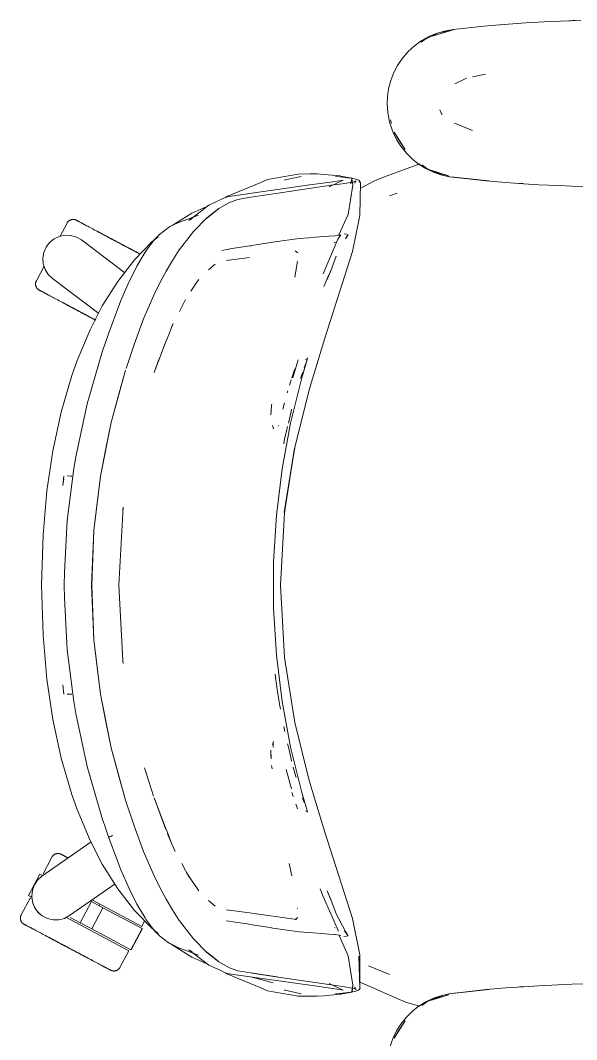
# Model space of a CAD drawing. Header units: millimetres. Extents: x 79795 to 317870, y -36033 to 97293.
# Drawn here: x 185093 to 185417, y 31539 to 32132 of the extents above; entities that cross this region are included whole.
import ezdxf

# ---------------------------------------------------------------- set-up
doc = ezdxf.new("R2010")
doc.units = ezdxf.units.MM
doc.header["$MEASUREMENT"] = 0
doc.layers.add('G-IMPT', color=8, linetype='CONTINUOUS', lineweight=9)
doc.layers.add('I-FURN', color=8, linetype='CONTINUOUS', lineweight=9)

msp = doc.modelspace()

# ---------------------------------------------------------------- linework, layer by layer
at = {"layer": 'G-IMPT'}
for p, q in [((185362.86, 32128.39), (185344.94, 32126.48)), ((185366.99, 32128.73), (185362.86, 32128.39)), ((185382.05, 32129.98), (185366.99, 32128.73)), ((185373.87, 32129.33), (185372.19, 32129.16)), ((185382.05, 32129.98), (185387.14, 32130.3)), ((185387.14, 32130.3), (185401.28, 32131.11)), ((185407.3, 32131.37), (185401.28, 32131.11)), ((185407.3, 32131.37), (185419.06, 32131.76)), ((185412.19, 32131.51), (185414.12, 32131.62)), ((185414.12, 32131.62), (185415.62, 32131.63)), ((185330.79, 32122.31), (185326.35, 32119.79)), ((185336.48, 32124.44), (185328.42, 32120.7)), ((185330.79, 32122.31), (185335.03, 32124.12)), ((185345.45, 32126.48), (185332.99, 32122.65)), ((185332.99, 32122.65), (185342.14, 32125.56)), ((185335.03, 32124.12), (185339.89, 32125.58)), ((185336.48, 32124.44), (185344.89, 32126.35)), ((185344.94, 32126.48), (185339.89, 32125.58)), ((185345.45, 32126.48), (185342.14, 32125.56)), ((185322.27, 32116.8), (185318.83, 32113.63)), ((185322.27, 32116.8), (185326.35, 32119.79)), ((185326.31, 32119.1), (185328.42, 32120.7)), ((185312.68, 32105.63), (185315.51, 32109.8)), ((185315.51, 32109.8), (185318.83, 32113.63)), ((185312.68, 32105.63), (185310.49, 32101.47)), ((185310.49, 32101.47), (185308.66, 32096.76)), ((185345.82, 32094.91), (185352.6, 32098.17)), ((185363.65, 32100.51), (185356.22, 32098.94)), ((185307.39, 32091.89), (185306.75, 32087.38)), ((185307.39, 32091.89), (185308.66, 32096.76)), ((185306.57, 32083.53), (185306.75, 32087.38)), ((185306.57, 32083.53), (185306.87, 32078.49)), ((185337.19, 32079.7), (185338.2, 32077.48)), ((185306.87, 32078.49), (185307.75, 32073.54)), ((185307.75, 32073.54), (185308.31, 32071.41)), ((185309.11, 32071.85), (185308.49, 32073.88)), ((185338.2, 32077.48), (185338.5, 32077.03)), ((185310.02, 32066.64), (185308.31, 32071.41)), ((185356.15, 32067.81), (185345.73, 32071.95)), ((185310.02, 32066.64), (185312.27, 32062.13)), ((185310.67, 32066.74), (185312.83, 32063.06)), ((185310.67, 32066.74), (185316.99, 32056.79)), ((185312.27, 32062.13), (185314.53, 32058.58)), ((185312.83, 32063.06), (185316.99, 32056.79)), ((185317.72, 32054.61), (185314.53, 32058.58)), ((185317.72, 32054.61), (185321.33, 32051.06)), ((185321.33, 32051.06), (185324.63, 32048.43)), ((185325.53, 32048.32), (185306.59, 32041.37)), ((185328.96, 32045.7), (185324.63, 32048.43)), ((185330.28, 32045.31), (185326.7, 32047.73)), ((185328.96, 32045.7), (185333.54, 32043.51)), ((185330.28, 32045.31), (185332.99, 32044.41)), ((185330.28, 32045.31), (185342.14, 32041.5)), ((185339.5, 32041.7), (185331.32, 32044.9)), ((185332.99, 32044.41), (185342.14, 32041.5)), ((185237.11, 32039.23), (185233.26, 32037.64)), ((185254.81, 32042.47), (185237.11, 32039.23)), ((185247.37, 32039.02), (185246.79, 32038.86)), ((185256.67, 32041.06), (185247.37, 32039.02)), ((185254.81, 32042.47), (185261.78, 32042.5)), ((185261.78, 32042.5), (185265.95, 32042.5)), ((185269.9, 32042.16), (185265.95, 32042.5)), ((185279.23, 32041.35), (185269.9, 32042.16)), ((185280.94, 32038.92), (185272.95, 32035.12)), ((185275.05, 32037.94), (185273.75, 32037.73)), ((185275.05, 32037.94), (185280.07, 32038.77)), ((185279.06, 32040.83), (185276.47, 32041.05)), ((185283.75, 32040.32), (185279.06, 32040.83)), ((185279.23, 32041.35), (185279.7, 32041.31)), ((185279.7, 32041.31), (185283.95, 32040.5)), ((185280.94, 32038.92), (185280.07, 32038.77)), ((185288.17, 32038.12), (185281.91, 32037.01)), ((185284.36, 32040.24), (185283.75, 32040.32)), ((185283.95, 32040.5), (185286.27, 32040.06)), ((185284.36, 32040.24), (185287.64, 32039.71)), ((185285.55, 32036.78), (185286.27, 32040.06)), ((185285.55, 32036.78), (185286.04, 32039.65)), ((185286.04, 32039.65), (185286.72, 32036.06)), ((185287.55, 32037.95), (185288.65, 32038.51)), ((185287.55, 32037.95), (185288.17, 32038.12)), ((185289.5, 32039.16), (185287.64, 32039.71)), ((185288.15, 32038.11), (185287.83, 32037.57)), ((185288.15, 32038.11), (185288.65, 32038.51)), ((185289.5, 32039.16), (185290.04, 32038.83)), ((185290.04, 32038.83), (185290.41, 32038.34)), ((185291.02, 32037.3), (185290.41, 32038.34)), ((185290.54, 32037.72), (185290.41, 32038.34)), ((185290.41, 32038.34), (185290.44, 32038.26)), ((185290.54, 32037.72), (185290.44, 32038.26)), ((185290.96, 32034.11), (185298.86, 32038.26)), ((185298.86, 32038.26), (185300.62, 32039.18)), ((185306.59, 32041.37), (185300.62, 32039.18)), ((185333.54, 32043.51), (185337.67, 32042.07)), ((185342.63, 32040.91), (185337.67, 32042.07)), ((185342.56, 32041.13), (185339.5, 32041.7)), ((185342.63, 32040.91), (185365.59, 32038.46)), ((185342.63, 32040.91), (185345.45, 32040.58)), ((185342.63, 32040.91), (185364.07, 32038.56)), ((185365.59, 32038.46), (185345.45, 32040.58)), ((185364.07, 32038.56), (185375.47, 32037.57)), ((185213.44, 32029.45), (185229.89, 32036.25)), ((185263.09, 32036.29), (185215.87, 32029.61)), ((185229.89, 32036.25), (185233.26, 32037.64)), ((185274.05, 32035.9), (185243.18, 32031.34)), ((185263.09, 32036.29), (185273.75, 32037.73)), ((185281.91, 32037.01), (185274.05, 32035.9)), ((185284.01, 32019.02), (185286.72, 32036.06)), ((185287.75, 32037.07), (185287.83, 32037.57)), ((185290.64, 32018.32), (185291.02, 32037.3)), ((185385.76, 32036.84), (185375.47, 32037.57)), ((185383.71, 32036.98), (185382.3, 32037.11)), ((185383.98, 32036.97), (185385.62, 32036.89)), ((185385.76, 32036.84), (185394.63, 32036.28)), ((185405.93, 32035.74), (185394.63, 32036.28)), ((185405.93, 32035.74), (185413.81, 32035.45)), ((185426.12, 32035.16), (185413.81, 32035.45)), ((185209.52, 32027.4), (185203, 32024.36)), ((185209.52, 32027.4), (185212.88, 32028.97)), ((185212.27, 32028.68), (185213.44, 32029.45)), ((185215.87, 32029.61), (185212.88, 32028.97)), ((185219.74, 32027.65), (185214.95, 32025.9)), ((185219.74, 32027.65), (185227.41, 32028.95)), ((185243.18, 32031.34), (185227.41, 32028.95)), ((185307.89, 32029.78), (185312.36, 32031.41)), ((185307.89, 32029.78), (185308.48, 32030.03)), ((185312.36, 32031.41), (185308.48, 32030.03)), ((185191.29, 32015.42), (185203, 32024.36)), ((185201.81, 32023.69), (185193.18, 32019.71)), ((185201.52, 32016.67), (185208.47, 32022.07)), ((185208.7, 32022.39), (185201.73, 32016.98)), ((185208.47, 32022.07), (185205.09, 32019.48)), ((185208.7, 32022.39), (185214.53, 32025.68)), ((185214.53, 32025.68), (185214.95, 32025.9)), ((185193.18, 32019.71), (185181.73, 32012.59)), ((185182.81, 32013.07), (185185.04, 32014.14)), ((185196.95, 32018.65), (185185.04, 32014.14)), ((185191.29, 32015.42), (185193.32, 32016.58)), ((185193.99, 32009.07), (185201.73, 32016.98)), ((185201.52, 32016.67), (185205.09, 32019.48)), ((185284.01, 32019.02), (185278.39, 32006.67)), ((185290.64, 32018.32), (185286.44, 31997.36)), ((185179.24, 32011.28), (185174.37, 32007.42)), ((185179.24, 32011.28), (185180.37, 32011.89)), ((185180.37, 32011.89), (185182.81, 32013.07)), ((185193.99, 32009.07), (185185.97, 31998.64)), ((185169.81, 32002.97), (185159.85, 31992.68)), ((185171.48, 32004.39), (185166.77, 31998.26)), ((185169.81, 32002.97), (185173.48, 32005.97)), ((185174.37, 32007.42), (185171.48, 32004.39)), ((185241.35, 32003), (185227.99, 32000.89)), ((185241.35, 32003), (185255.42, 32005.03)), ((185255.5, 32005.05), (185255.42, 32005.03)), ((185255.5, 32005.05), (185263.74, 32005.66)), ((185263.74, 32005.66), (185264.73, 32005.74)), ((185264.73, 32005.74), (185272.59, 32006.3)), ((185277.9, 32004.52), (185269.46, 31984.54)), ((185272.59, 32006.3), (185276.46, 32006.59)), ((185276.45, 32002.8), (185276.01, 32002.53)), ((185276.55, 32006.6), (185276.46, 32006.59)), ((185276.55, 32006.6), (185278.93, 32006.89)), ((185279.66, 32007.19), (185277.9, 32004.52)), ((185278.94, 32006.9), (185278.93, 32006.89)), ((185278.94, 32006.9), (185279.66, 32007.19)), ((185281.58, 32007.66), (185282.93, 32007.49)), ((185282.28, 32004.73), (185283.8, 32007.21)), ((185283.86, 32007.19), (185282.28, 32004.73)), ((185283.8, 32007.21), (185282.31, 32004.74)), ((185282.93, 32007.49), (185283.8, 32007.21)), ((185283.86, 32007.19), (185283.8, 32007.21)), ((185161.17, 31988.97), (185165.9, 31996.97)), ((185166.77, 31998.26), (185165.9, 31996.97)), ((185181.92, 31992.28), (185185.8, 31998.38)), ((185185.8, 31998.38), (185185.97, 31998.64)), ((185210.54, 31997.96), (185212.7, 31998.42)), ((185212.7, 31998.42), (185214.68, 31998.84)), ((185215.15, 31998.91), (185214.68, 31998.84)), ((185226.88, 32000.71), (185215.15, 31998.91)), ((185226.88, 32000.71), (185227.48, 32000.81)), ((185227.99, 32000.89), (185227.48, 32000.81)), ((185254.76, 31996.66), (185253.12, 31997.93)), ((185270.45, 31947.12), (185286.44, 31997.36)), ((185150.05, 31980.08), (185159.85, 31992.68)), ((185181.92, 31992.28), (185178.15, 31986.06)), ((185226.58, 31994.03), (185213.22, 31992.25)), ((185213.22, 31992.25), (185213.69, 31992.4)), ((185254.41, 31991.71), (185253.01, 31982.54)), ((185254.41, 31991.71), (185254.36, 31991.36)), ((185273.76, 31986.18), (185277.02, 31994.65)), ((185160.86, 31988.38), (185156.86, 31980.37)), ((185160.86, 31988.38), (185161.17, 31988.97)), ((185174.58, 31979.27), (185178.15, 31986.06)), ((185202.72, 31986.75), (185206.63, 31990.09)), ((185271.74, 31981.28), (185273.77, 31986.38)), ((185273.77, 31986.38), (185271.74, 31981.26)), ((185273.76, 31986.18), (185271.74, 31981.28)), ((185141.07, 31965.78), (185150.05, 31980.08)), ((185156.64, 31979.92), (185151.87, 31968.96)), ((185156.64, 31979.92), (185156.86, 31980.37)), ((185174.58, 31979.27), (185171.2, 31972.54)), ((185196.45, 31980.12), (185192.95, 31974.99)), ((185196.45, 31980.12), (185197.2, 31981.22)), ((185272.74, 31983.8), (185269.69, 31977.08)), ((185192.95, 31974.99), (185192.56, 31974.41)), ((185151.87, 31968.96), (185150.39, 31965.28)), ((185165.02, 31958.31), (185171.2, 31972.54)), ((185189.42, 31969.51), (185185.88, 31962.54)), ((185133.98, 31952.01), (185141.07, 31965.78)), ((185144.79, 31950.21), (185150.39, 31965.28)), ((185159.56, 31943.43), (185165.02, 31958.31)), ((185178.53, 31946.35), (185182.25, 31955.68)), ((185182.25, 31955.68), (185181.25, 31953.43)), ((185126.46, 31934.03), (185133.98, 31952.01)), ((185144.79, 31950.21), (185142.45, 31943.39)), ((185141.25, 31939.78), (185142.45, 31943.39)), ((185159.56, 31943.43), (185154.84, 31929.37)), ((185171.15, 31927.18), (185177.86, 31944.62)), ((185177.86, 31944.62), (185178.53, 31946.35)), ((185261.27, 31917.15), (185270.45, 31947.12)), ((185141.25, 31939.78), (185132.31, 31908.96)), ((185126.46, 31934.03), (185123.39, 31925.3)), ((185171.15, 31927.18), (185173.87, 31934.61)), ((185251.85, 31924.09), (185254.88, 31934.52)), ((185257.04, 31924.1), (185260.31, 31935.32)), ((185257.04, 31924.1), (185260.15, 31934.92)), ((185257.04, 31924.1), (185260.1, 31934.63)), ((185258.77, 31930.85), (185259.16, 31931.92)), ((185259.22, 31934.78), (185259.83, 31935.17)), ((185259.22, 31934.78), (185259.43, 31934.93)), ((185260.1, 31934.63), (185260.15, 31934.92)), ((185260.31, 31935.32), (185260.18, 31935.56)), ((185123.39, 31925.3), (185117.22, 31904.06)), ((185146.17, 31898.02), (185154.55, 31928.52)), ((185146.17, 31898.02), (185154.6, 31928.43)), ((185150.82, 31915.26), (185154.6, 31928.43)), ((185251.95, 31926.39), (185251.18, 31924.09)), ((185251.95, 31926.39), (185252.21, 31927.11)), ((185252.97, 31929.27), (185252.21, 31927.11)), ((185256.41, 31924.09), (185257.15, 31926.32)), ((185257.43, 31927.12), (185257.15, 31926.32)), ((185258.42, 31929.87), (185258.77, 31930.85)), ((185250.56, 31922.17), (185249.77, 31919.68)), ((185250.49, 31897.78), (185257.04, 31924.1)), ((185250.8, 31922.96), (185250.56, 31922.17)), ((185256.41, 31924.09), (185256.26, 31923.64)), ((185150.82, 31915.26), (185146.17, 31898.02)), ((185248.78, 31916.39), (185248.45, 31915.27)), ((185261.27, 31917.15), (185252.95, 31883.46)), ((185125.64, 31878.17), (185132.31, 31908.96)), ((185239.17, 31904.54), (185239.45, 31908.24)), ((185239.45, 31908.24), (185239.48, 31908.72)), ((185246.87, 31909.6), (185245.88, 31905.73)), ((185246.87, 31909.6), (185246.48, 31908.07)), ((185117.22, 31904.06), (185112.4, 31881.69)), ((185239.17, 31904.54), (185239.07, 31903.16)), ((185239.07, 31902.46), (185239.07, 31903.16)), ((185249.17, 31897.76), (185250.72, 31904.51)), ((185250.72, 31904.51), (185251.06, 31905.8)), ((185139.99, 31866.89), (185146.21, 31898.13)), ((185146.21, 31898.13), (185140, 31866.97)), ((185146.17, 31898.02), (185143.09, 31883)), ((185240.61, 31894.37), (185239.92, 31896.32)), ((185243.28, 31895.97), (185243.41, 31896.38)), ((185250.49, 31897.78), (185245.56, 31871.11)), ((185247.01, 31888.37), (185248.72, 31895.79)), ((185240.61, 31894.37), (185240.39, 31895.42)), ((185246.54, 31885.74), (185247.01, 31888.37)), ((185108.91, 31858.27), (185112.4, 31881.69)), ((185124.46, 31871.25), (185125.64, 31878.17)), ((185139.99, 31866.89), (185143.09, 31883)), ((185252.95, 31883.46), (185246.7, 31845.72)), ((185246.7, 31845.72), (185252.69, 31883.08)), ((185246.96, 31845.55), (185252.69, 31883.08)), ((185118.81, 31866.98), (185118.16, 31861.56)), ((185120.57, 31867.01), (185122.67, 31866.93)), ((185120.57, 31867.01), (185120.68, 31867.01)), ((185120.65, 31841.08), (185124.46, 31871.25)), ((185123.45, 31866.9), (185122.67, 31866.93)), ((185136.17, 31835.38), (185140, 31866.97)), ((185136.21, 31835.34), (185139.99, 31866.89)), ((185138.05, 31851.41), (185139.99, 31866.89)), ((185245.56, 31871.11), (185242.26, 31844.19)), ((185118.73, 31865.33), (185118.16, 31861.56)), ((185106.65, 31832.7), (185108.91, 31858.27)), ((185138.05, 31851.41), (185136.21, 31835.34)), ((185150.66, 31803.56), (185153.17, 31848.9)), ((185153.17, 31848.9), (185152.94, 31847.29)), ((185152.94, 31847.29), (185153.17, 31848.59)), ((185153.21, 31848.84), (185153.17, 31848.59)), ((185240.61, 31817.12), (185242.26, 31844.19)), ((185246.96, 31845.55), (185244.6, 31803.56)), ((185119.03, 31810.87), (185120.65, 31841.08)), ((185105.8, 31803.56), (185106.65, 31832.7)), ((185134.84, 31803.56), (185136.17, 31835.38)), ((185136.21, 31835.34), (185135.07, 31803.56)), ((185136.21, 31835.34), (185135.54, 31820.44)), ((185135.54, 31820.44), (185135.07, 31803.56)), ((185240.61, 31790), (185240.61, 31817.12)), ((185119.03, 31810.87), (185118.94, 31803.56)), ((185106.65, 31774.42), (185105.8, 31803.56)), ((185119.03, 31796.25), (185118.94, 31803.56)), ((185136.17, 31771.74), (185134.84, 31803.56)), ((185135.54, 31786.68), (185135.07, 31803.56)), ((185136.21, 31771.78), (185135.07, 31803.56)), ((185150.61, 31803.56), (185152.94, 31759.83)), ((185150.66, 31803.56), (185152.94, 31759.83)), ((185246.96, 31761.57), (185244.6, 31803.56)), ((185119.03, 31796.25), (185120.65, 31766.05)), ((185240.61, 31790), (185242.26, 31762.93)), ((185135.54, 31786.68), (185136.21, 31771.78)), ((185108.91, 31748.85), (185106.65, 31774.42)), ((185136.17, 31771.74), (185140, 31740.15)), ((185136.21, 31771.78), (185139.99, 31740.23)), ((185136.21, 31771.78), (185138.05, 31755.71)), ((185120.65, 31766.05), (185124.46, 31735.88)), ((185152.94, 31759.83), (185153.2, 31758.06)), ((185152.94, 31759.83), (185153.17, 31758.53)), ((185245.56, 31736.01), (185242.26, 31762.93)), ((185252.95, 31723.66), (185246.96, 31761.57)), ((185139.99, 31740.23), (185138.05, 31755.71)), ((185153.21, 31758.28), (185153.17, 31758.53)), ((185112.4, 31725.43), (185108.91, 31748.85)), ((185241.65, 31750.16), (185241.46, 31751.82)), ((185242.94, 31741.64), (185241.65, 31750.16)), ((185118.81, 31740.15), (185118.16, 31745.56)), ((185122.67, 31740.19), (185120.57, 31740.11)), ((185120.57, 31740.11), (185120.68, 31740.12)), ((185122.67, 31740.19), (185123.45, 31740.22)), ((185124.46, 31735.88), (185125.64, 31728.96)), ((185146.17, 31709.1), (185139.99, 31740.23)), ((185139.99, 31740.23), (185143.09, 31724.12)), ((185146.17, 31709.1), (185140, 31740.15)), ((185242.94, 31741.64), (185243.79, 31736.01)), ((185243.79, 31736.01), (185244.04, 31734.39)), ((185250.49, 31709.34), (185245.56, 31736.01)), ((185244.59, 31731.48), (185244.04, 31734.39)), ((185117.22, 31703.07), (185112.4, 31725.43)), ((185132.31, 31698.17), (185125.64, 31728.96)), ((185146.17, 31709.1), (185143.09, 31724.12)), ((185246.52, 31721.38), (185247.05, 31718.56)), ((185252.95, 31723.66), (185261.27, 31689.98)), ((185240.61, 31712.75), (185239.92, 31710.8)), ((185240.39, 31711.7), (185240.61, 31712.75)), ((185150.82, 31691.86), (185146.17, 31709.1)), ((185146.17, 31709.1), (185154.55, 31678.6)), ((185146.17, 31709.1), (185154.6, 31678.69)), ((185239.07, 31707.69), (185239.15, 31702.64)), ((185239.07, 31707.69), (185239.07, 31704.91)), ((185240.35, 31709.54), (185240.36, 31709.4)), ((185240.39, 31711.7), (185240.36, 31709.4)), ((185248.72, 31711.33), (185249.17, 31709.36)), ((185250.72, 31702.61), (185249.17, 31709.36)), ((185250.49, 31709.34), (185257.04, 31683.02)), ((185123.39, 31681.82), (185117.22, 31703.07)), ((185239.15, 31702.64), (185239.07, 31704.91)), ((185250.72, 31702.61), (185251.06, 31701.31)), ((185132.31, 31698.17), (185141.25, 31667.34)), ((185165.62, 31697.42), (185166.7, 31693.98)), ((185165.62, 31697.42), (185170.87, 31680.93)), ((185239.47, 31698.84), (185239.68, 31696.75)), ((185251.01, 31685.22), (185247.85, 31696.52)), ((185252.03, 31697.59), (185251.98, 31697.77)), ((185252.34, 31696.45), (185252.03, 31697.59)), ((185252.34, 31696.45), (185253.46, 31692.45)), ((185150.82, 31691.86), (185154.6, 31678.69)), ((185253.46, 31692.45), (185253.66, 31691.76)), ((185270.45, 31660), (185261.27, 31689.98)), ((185251.2, 31683.03), (185251.92, 31680.82)), ((185257.04, 31683.02), (185260.11, 31672.6)), ((185123.39, 31681.82), (185126.46, 31673.09)), ((185154.55, 31678.6), (185159.56, 31663.69)), ((185171.15, 31679.94), (185177.97, 31661.54)), ((185171.15, 31679.94), (185177.86, 31662.5)), ((185258.2, 31677.83), (185257.46, 31679.92)), ((185258.2, 31677.83), (185258.44, 31677.17)), ((185126.46, 31673.09), (185133.98, 31655.11)), ((185253.91, 31675.27), (185253.54, 31676.28)), ((185253.91, 31675.27), (185254.53, 31673.61)), ((185259.22, 31672.34), (185259.43, 31672.19)), ((185259.22, 31672.34), (185259.83, 31671.96)), ((185260.18, 31672.33), (185260.11, 31672.6)), ((185260.25, 31672.03), (185260.18, 31672.33)), ((185260.22, 31671.57), (185260.31, 31671.8)), ((185260.31, 31671.8), (185260.25, 31672.03)), ((185141.25, 31667.34), (185142.45, 31663.73)), ((185144.86, 31656.8), (185142.45, 31663.73)), ((185165.02, 31648.81), (185159.56, 31663.69)), ((185177.86, 31662.5), (185178.53, 31660.77)), ((185181.25, 31653.69), (185178.53, 31660.77)), ((185181.25, 31653.69), (185178.94, 31659.13)), ((185270.45, 31660), (185286.44, 31609.76)), ((185141.07, 31641.34), (185133.98, 31655.11)), ((185144.82, 31656.8), (185144.85, 31656.93)), ((185150.39, 31641.84), (185144.82, 31656.8)), ((185144.85, 31656.93), (185145.26, 31657.2)), ((185144.85, 31656.93), (185144.86, 31656.98)), ((185144.85, 31656.93), (185144.86, 31656.8)), ((185145.26, 31657.2), (185144.86, 31656.98)), ((185146.09, 31657.58), (185145.26, 31657.2)), ((185145.44, 31657.3), (185145.26, 31657.2)), ((185146.09, 31657.58), (185145.44, 31657.3)), ((185146.09, 31657.58), (185147.14, 31658.01)), ((185146.09, 31657.58), (185146.55, 31657.78)), ((185147.14, 31658.01), (185146.55, 31657.78)), ((185183.45, 31648.84), (185181.25, 31653.69)), ((185165.02, 31648.81), (185171.2, 31634.58)), ((185150.05, 31627.04), (185141.07, 31641.34)), ((185151.87, 31638.16), (185150.39, 31641.84)), ((185187.32, 31641.8), (185191.5, 31633.69)), ((185249.73, 31641.89), (185251.14, 31634.63)), ((185156.64, 31627.2), (185151.87, 31638.16)), ((185190, 31636.47), (185192.56, 31632.71)), ((185190, 31636.47), (185191.5, 31633.69)), ((185174.58, 31627.86), (185171.2, 31634.58)), ((185192.56, 31632.71), (185192.95, 31632.13)), ((185192.95, 31632.13), (185196.45, 31627)), ((185150.05, 31627.04), (185159.85, 31614.44)), ((185156.86, 31626.76), (185156.64, 31627.2)), ((185156.64, 31627.2), (185161.17, 31618.15)), ((185156.64, 31627.2), (185160.86, 31618.75)), ((185156.86, 31626.76), (185161.17, 31618.15)), ((185174.58, 31627.86), (185178.15, 31621.06)), ((185196.45, 31627), (185197.2, 31625.9)), ((185267.72, 31627.17), (185269.46, 31622.58)), ((185273.76, 31620.95), (185271.74, 31625.84)), ((185271.74, 31625.84), (185273.77, 31620.74)), ((185273.77, 31620.74), (185272.37, 31624.28)), ((185161.17, 31618.15), (185160.86, 31618.75)), ((185161.17, 31618.15), (185165.9, 31610.15)), ((185181.92, 31614.84), (185178.15, 31621.06)), ((185202.72, 31620.37), (185206.63, 31617.03)), ((185269.46, 31622.58), (185278.39, 31602.42)), ((185277.02, 31612.48), (185273.76, 31620.95)), ((185169.81, 31604.15), (185159.85, 31614.44)), ((185181.92, 31614.84), (185185.8, 31608.74)), ((185226.58, 31613.09), (185213.22, 31614.87)), ((185213.22, 31614.87), (185213.69, 31614.72)), ((185226.58, 31613.09), (185253.91, 31609.35)), ((185254.41, 31615.41), (185254.36, 31615.76)), ((185277.02, 31612.48), (185282.29, 31602.37)), ((185166.77, 31608.86), (185165.9, 31610.15)), ((185171.48, 31602.73), (185166.77, 31608.86)), ((185185.97, 31608.48), (185185.8, 31608.74)), ((185193.99, 31598.05), (185185.97, 31608.48)), ((185218.39, 31607.73), (185213.31, 31608.48)), ((185218.39, 31607.73), (185225.22, 31606.67)), ((185225.22, 31606.67), (185226.88, 31606.41)), ((185238.65, 31604.54), (185226.88, 31606.41)), ((185254.76, 31610.47), (185253.2, 31609.22)), ((185253.41, 31609.26), (185253.64, 31609.3)), ((185253.91, 31609.35), (185253.64, 31609.3)), ((185286.44, 31609.76), (185290.64, 31588.8)), ((185173.48, 31601.15), (185169.81, 31604.15)), ((185171.48, 31602.73), (185174.37, 31599.7)), ((185179.24, 31595.84), (185174.37, 31599.7)), ((185240.21, 31604.3), (185238.65, 31604.54)), ((185255.42, 31602.09), (185240.21, 31604.3)), ((185255.42, 31602.09), (185255.5, 31602.08)), ((185255.5, 31602.08), (185263.74, 31601.46)), ((185272.59, 31600.82), (185263.74, 31601.46)), ((185272.59, 31600.82), (185276, 31600.57)), ((185276.37, 31600.53), (185276, 31600.57)), ((185276.01, 31604.59), (185276.45, 31604.32)), ((185276.37, 31600.53), (185278.83, 31600.24)), ((185284.01, 31588.1), (185278.42, 31600.39)), ((185278.83, 31600.24), (185278.89, 31600.22)), ((185279.66, 31599.95), (185278.89, 31600.22)), ((185281.4, 31599.47), (185282.93, 31599.63)), ((185283.64, 31599.91), (185281.8, 31602.62)), ((185283.64, 31599.91), (185282.29, 31602.37)), ((185282.93, 31599.63), (185283.62, 31599.78)), ((185283.62, 31599.78), (185283.64, 31599.91)), ((185283.64, 31599.91), (185283.68, 31600.08)), ((185180.37, 31595.23), (185179.24, 31595.84)), ((185180.37, 31595.23), (185182.81, 31594.05)), ((185181.73, 31594.53), (185180.97, 31595.04)), ((185181.73, 31594.53), (185193.18, 31587.41)), ((185182.81, 31594.05), (185185.04, 31592.98)), ((185201.73, 31590.15), (185193.99, 31598.05)), ((185196.95, 31588.47), (185185.04, 31592.98)), ((185191.29, 31591.7), (185202.94, 31582.79)), ((185191.29, 31591.7), (185193.24, 31590.59)), ((185208.47, 31585.05), (185201.52, 31590.45)), ((185201.52, 31590.45), (185205.09, 31587.64)), ((185201.73, 31590.15), (185208.7, 31584.73)), ((185284.01, 31588.1), (185286.72, 31571.06)), ((185290.2, 31587.92), (185290.78, 31569.47)), ((185290.2, 31587.92), (185290.68, 31569.94)), ((185290.64, 31588.8), (185290.68, 31569.94)), ((185193.18, 31587.41), (185201.81, 31583.43)), ((185202.94, 31582.79), (185209.52, 31579.72)), ((185208.47, 31585.05), (185205.09, 31587.64)), ((185208.7, 31584.73), (185214.53, 31581.44)), ((185295.78, 31582.37), (185307.64, 31577.45)), ((185209.52, 31579.72), (185212.88, 31578.16)), ((185212.27, 31578.44), (185213.44, 31577.67)), ((185215.87, 31577.51), (185212.88, 31578.16)), ((185213.44, 31577.67), (185229.89, 31570.87)), ((185214.95, 31581.22), (185214.53, 31581.44)), ((185214.95, 31581.22), (185219.74, 31579.47)), ((185263.09, 31570.83), (185215.87, 31577.51)), ((185219.74, 31579.47), (185227.41, 31578.17)), ((185240.3, 31572.38), (185227.35, 31575.89)), ((185242.58, 31575.87), (185227.41, 31578.17)), ((185242.58, 31575.87), (185227.99, 31578.11)), ((185243.18, 31575.78), (185227.99, 31578.11)), ((185307.9, 31577.34), (185307.64, 31577.45)), ((185240.3, 31572.38), (185228.4, 31575.74)), ((185229.89, 31570.87), (185233.26, 31569.48)), ((185243.18, 31575.78), (185274.05, 31571.22)), ((185263.09, 31570.83), (185273.75, 31569.39)), ((185272.95, 31572), (185280.94, 31568.2)), ((185274.05, 31571.22), (185281.91, 31570.11)), ((185288.17, 31569), (185281.91, 31570.11)), ((185286.04, 31567.48), (185286.72, 31571.06)), ((185286.04, 31567.48), (185286.66, 31571.02)), ((185286.66, 31571.02), (185286.27, 31567.07)), ((185287.83, 31569.55), (185287.75, 31570.05)), ((185290.81, 31569.36), (185290.62, 31570.22)), ((185290.62, 31570.22), (185290.64, 31570.11)), ((185290.68, 31569.94), (185290.64, 31570.11)), ((185298.84, 31569.34), (185290.67, 31572.91)), ((185290.78, 31569.47), (185290.68, 31569.94)), ((185385.76, 31570.21), (185375.47, 31569.48)), ((185383.71, 31570.07), (185382.3, 31569.94)), ((185383.71, 31570.07), (185385.62, 31570.16)), ((185385.76, 31570.21), (185394.63, 31570.77)), ((185405.93, 31571.31), (185394.63, 31570.77)), ((185405.93, 31571.31), (185413.81, 31571.6)), ((185426.12, 31571.9), (185413.81, 31571.6)), ((185237.11, 31567.89), (185233.26, 31569.48)), ((185254.81, 31564.65), (185237.11, 31567.89)), ((185247.37, 31568.1), (185246.79, 31568.26)), ((185256.67, 31566.06), (185247.37, 31568.1)), ((185254.81, 31564.65), (185261.78, 31564.62)), ((185265.95, 31564.62), (185261.78, 31564.62)), ((185269.9, 31564.96), (185265.95, 31564.62)), ((185269.9, 31564.96), (185279.23, 31565.77)), ((185275.05, 31569.18), (185273.75, 31569.39)), ((185280.07, 31568.35), (185275.05, 31569.18)), ((185279.06, 31566.29), (185276.47, 31566.07)), ((185279.06, 31566.29), (185283.75, 31566.8)), ((185279.23, 31565.77), (185279.7, 31565.81)), ((185283.95, 31566.62), (185279.7, 31565.81)), ((185280.94, 31568.2), (185280.07, 31568.35)), ((185284.36, 31566.88), (185283.75, 31566.8)), ((185283.95, 31566.62), (185286.27, 31567.07)), ((185284.36, 31566.88), (185287.64, 31567.42)), ((185287.55, 31569.17), (185288.65, 31568.61)), ((185287.55, 31569.17), (185288.17, 31569)), ((185287.64, 31567.42), (185289.5, 31567.97)), ((185287.83, 31569.55), (185288.15, 31569.01)), ((185288.15, 31569.01), (185288.65, 31568.61)), ((185290.04, 31568.29), (185289.5, 31567.97)), ((185290.04, 31568.29), (185290.41, 31568.78)), ((185290.81, 31569.36), (185290.41, 31568.78)), ((185306.67, 31565.92), (185298.84, 31569.34)), ((185317.8, 31561.06), (185306.67, 31565.92)), ((185330.28, 31561.74), (185342.14, 31565.56)), ((185339.5, 31565.35), (185330.28, 31561.74)), ((185332.99, 31562.65), (185342.14, 31565.56)), ((185333.54, 31563.54), (185337.67, 31564.99)), ((185342.63, 31566.14), (185337.67, 31564.99)), ((185342.56, 31565.93), (185339.5, 31565.35)), ((185342.63, 31566.14), (185365.59, 31568.6)), ((185342.63, 31566.14), (185364.07, 31568.5)), ((185342.63, 31566.14), (185345.45, 31566.48)), ((185365.59, 31568.6), (185345.45, 31566.48)), ((185364.07, 31568.5), (185375.47, 31569.48)), ((185317.8, 31561.06), (185325.62, 31558.81)), ((185321.33, 31556), (185324.63, 31558.62)), ((185328.96, 31561.35), (185324.63, 31558.62)), ((185330.28, 31561.74), (185326.7, 31559.32)), ((185328.96, 31561.35), (185333.54, 31563.54)), ((185330.28, 31561.74), (185332.99, 31562.65)), ((185317.72, 31552.45), (185314.53, 31548.47)), ((185317.72, 31552.45), (185321.33, 31556)), ((185310.67, 31540.32), (185316.99, 31550.27)), ((185312.27, 31544.93), (185314.53, 31548.47)), ((185312.83, 31544), (185316.99, 31550.27)), ((185310.02, 31540.42), (185308.31, 31535.64)), ((185310.02, 31540.42), (185312.27, 31544.93)), ((185310.67, 31540.32), (185312.83, 31544))]:
    msp.add_line(p, q, dxfattribs=at)
at = {"layer": 'I-FURN'}
for p, q in [((185120.65, 32014.08), (185120.74, 32014.22)), ((185120.74, 32014.22), (185120.83, 32014.35)), ((185120.83, 32014.35), (185120.92, 32014.48)), ((185120.92, 32014.48), (185121.02, 32014.61)), ((185121.02, 32014.61), (185121.13, 32014.73)), ((185121.13, 32014.73), (185121.24, 32014.85)), ((185121.24, 32014.85), (185121.35, 32014.96)), ((185121.35, 32014.96), (185121.47, 32015.07)), ((185121.47, 32015.07), (185121.59, 32015.18)), ((185121.59, 32015.18), (185121.72, 32015.28)), ((185121.72, 32015.28), (185121.85, 32015.37)), ((185121.85, 32015.37), (185121.99, 32015.46)), ((185121.99, 32015.46), (185122.12, 32015.54)), ((185122.12, 32015.54), (185122.26, 32015.62)), ((185122.26, 32015.62), (185122.41, 32015.69)), ((185122.41, 32015.69), (185122.56, 32015.76)), ((185122.56, 32015.76), (185122.71, 32015.82)), ((185122.71, 32015.82), (185122.86, 32015.87)), ((185122.86, 32015.87), (185123.01, 32015.92)), ((185123.01, 32015.92), (185123.17, 32015.96)), ((185123.17, 32015.96), (185123.32, 32016)), ((185123.32, 32016), (185123.48, 32016.03)), ((185123.48, 32016.03), (185123.64, 32016.05)), ((185123.64, 32016.05), (185123.8, 32016.06)), ((185123.8, 32016.06), (185123.96, 32016.07)), ((185123.96, 32016.07), (185124.12, 32016.08)), ((185124.12, 32016.08), (185124.29, 32016.08)), ((185124.29, 32016.08), (185124.45, 32016.07)), ((185124.45, 32016.07), (185124.61, 32016.05)), ((185124.61, 32016.05), (185124.77, 32016.03)), ((185124.77, 32016.03), (185124.93, 32016)), ((185124.93, 32016), (185125.08, 32015.96)), ((185125.08, 32015.96), (185125.24, 32015.92)), ((185125.24, 32015.92), (185125.39, 32015.88)), ((185125.39, 32015.88), (185125.55, 32015.82)), ((185125.55, 32015.82), (185125.7, 32015.76)), ((185125.7, 32015.76), (185125.84, 32015.7)), ((185125.84, 32015.7), (185125.99, 32015.63)), ((185125.99, 32015.63), (185126.03, 32015.61)), ((185126.03, 32015.61), (185126.05, 32015.6)), ((185126.03, 32015.6), (185126.03, 32015.61)), ((185126.07, 32015.58), (185126.03, 32015.6)), ((185126.05, 32015.6), (185126.11, 32015.56)), ((185126.16, 32015.54), (185126.07, 32015.58)), ((185126.11, 32015.56), (185126.21, 32015.51)), ((185126.28, 32015.47), (185126.16, 32015.54)), ((185126.21, 32015.51), (185126.35, 32015.44)), ((185126.44, 32015.39), (185126.28, 32015.47)), ((185126.35, 32015.44), (185126.53, 32015.34)), ((185126.64, 32015.28), (185126.44, 32015.39)), ((185126.53, 32015.34), (185126.75, 32015.22)), ((185126.88, 32015.15), (185126.64, 32015.28)), ((185126.75, 32015.22), (185127, 32015.09)), ((185127.16, 32015), (185126.88, 32015.15)), ((185127, 32015.09), (185127.3, 32014.93)), ((185127.48, 32014.83), (185127.16, 32015)), ((185127.3, 32014.93), (185127.64, 32014.75)), ((185127.83, 32014.65), (185127.48, 32014.83)), ((185127.64, 32014.75), (185128.01, 32014.55)), ((185128.23, 32014.44), (185127.83, 32014.65)), ((185128.01, 32014.55), (185128.42, 32014.33)), ((185128.66, 32014.21), (185128.23, 32014.44)), ((185128.42, 32014.33), (185128.87, 32014.1)), ((185129.12, 32013.96), (185128.66, 32014.21)), ((185120.57, 32013.94), (185116.54, 32006.36)), ((185120.57, 32013.94), (185120.65, 32014.08)), ((185128.87, 32014.1), (185129.35, 32013.84)), ((185129.62, 32013.69), (185129.12, 32013.96)), ((185129.35, 32013.84), (185129.87, 32013.56)), ((185130.16, 32013.41), (185129.62, 32013.69)), ((185129.87, 32013.56), (185130.42, 32013.27)), ((185130.73, 32013.11), (185130.16, 32013.41)), ((185130.42, 32013.27), (185131, 32012.96)), ((185131.33, 32012.79), (185130.73, 32013.11)), ((185131.96, 32012.45), (185131.33, 32012.79)), ((185132.63, 32012.1), (185131.96, 32012.45)), ((185133.32, 32011.73), (185132.63, 32012.1)), ((185134.04, 32011.34), (185133.32, 32011.73)), ((185134.79, 32010.94), (185134.04, 32011.34)), ((185135.57, 32010.53), (185134.79, 32010.94)), ((185136.37, 32010.11), (185135.57, 32010.53)), ((185137.19, 32009.67), (185136.37, 32010.11)), ((185136.75, 32009.91), (185137.58, 32009.46)), ((185138.04, 32009.22), (185137.19, 32009.67)), ((185137.58, 32009.46), (185138.44, 32009.01)), ((185138.91, 32008.76), (185138.04, 32009.22)), ((185138.44, 32009.01), (185139.31, 32008.54)), ((185139.8, 32008.28), (185138.91, 32008.76)), ((185139.31, 32008.54), (185140.21, 32008.06)), ((185140.7, 32007.8), (185139.8, 32008.28)), ((185108.39, 32000), (185110.42, 32002.69)), ((185110.42, 32002.69), (185113.04, 32004.82)), ((185113.04, 32004.82), (185116.09, 32006.26)), ((185116.09, 32006.26), (185119.39, 32006.93)), ((185119.39, 32006.93), (185122.76, 32006.79)), ((185122.76, 32006.79), (185126, 32005.85)), ((185126, 32005.85), (185128.92, 32004.16)), ((185128.92, 32004.16), (185154.24, 31985.08)), ((185140.21, 32008.06), (185141.12, 32007.58)), ((185141.62, 32007.31), (185140.7, 32007.8)), ((185141.12, 32007.58), (185142.05, 32007.08)), ((185142.56, 32006.81), (185141.62, 32007.31)), ((185142.05, 32007.08), (185143, 32006.58)), ((185143.51, 32006.31), (185142.56, 32006.81)), ((185143, 32006.58), (185143.96, 32006.07)), ((185144.48, 32005.8), (185143.51, 32006.31)), ((185143.96, 32006.07), (185144.92, 32005.56)), ((185145.45, 32005.28), (185144.48, 32005.8)), ((185144.92, 32005.56), (185145.9, 32005.04)), ((185146.44, 32004.75), (185145.45, 32005.28)), ((185145.9, 32005.04), (185146.89, 32004.51)), ((185147.43, 32004.23), (185146.44, 32004.75)), ((185146.89, 32004.51), (185147.88, 32003.98)), ((185148.42, 32003.7), (185147.43, 32004.23)), ((185147.88, 32003.98), (185148.88, 32003.45)), ((185149.42, 32003.16), (185148.42, 32003.7)), ((185148.88, 32003.45), (185149.89, 32002.92)), ((185150.43, 32002.63), (185149.42, 32003.16)), ((185149.89, 32002.92), (185150.89, 32002.39)), ((185151.43, 32002.1), (185150.43, 32002.63)), ((185150.89, 32002.39), (185151.9, 32001.85)), ((185106.52, 31993.57), (185107.06, 31996.9)), ((185107.06, 31996.9), (185108.39, 32000)), ((185152.44, 32001.56), (185151.43, 32002.1)), ((185151.9, 32001.85), (185152.9, 32001.32)), ((185153.44, 32001.03), (185152.44, 32001.56)), ((185152.9, 32001.32), (185153.9, 32000.78)), ((185154.44, 32000.5), (185153.44, 32001.03)), ((185153.9, 32000.78), (185154.9, 32000.25)), ((185155.44, 31999.97), (185154.44, 32000.5)), ((185154.9, 32000.25), (185155.89, 31999.73)), ((185156.42, 31999.44), (185155.44, 31999.97)), ((185155.89, 31999.73), (185156.87, 31999.2)), ((185157.4, 31998.92), (185156.42, 31999.44)), ((185156.87, 31999.2), (185157.85, 31998.69)), ((185158.37, 31998.41), (185157.4, 31998.92)), ((185157.85, 31998.69), (185158.81, 31998.17)), ((185159.33, 31997.9), (185158.37, 31998.41)), ((185158.81, 31998.17), (185159.76, 31997.67)), ((185160.27, 31997.4), (185159.33, 31997.9)), ((185159.76, 31997.67), (185160.7, 31997.17)), ((185161.2, 31996.9), (185160.27, 31997.4)), ((185160.7, 31997.17), (185161.62, 31996.68)), ((185162.11, 31996.42), (185161.2, 31996.9)), ((185161.62, 31996.68), (185162.53, 31996.2)), ((185163.01, 31995.94), (185162.11, 31996.42)), ((185106.78, 31990.21), (185106.52, 31993.57)), ((185107.23, 31988.85), (185102.76, 31980.44)), ((185107.85, 31987), (185106.78, 31990.21)), ((185109.65, 31984.15), (185107.85, 31987)), ((185102.29, 31978.7), (185102.3, 31978.86)), ((185102.29, 31978.54), (185102.29, 31978.7)), ((185102.3, 31978.86), (185102.32, 31979.02)), ((185102.32, 31979.02), (185102.34, 31979.18)), ((185102.34, 31979.18), (185102.37, 31979.34)), ((185102.37, 31979.34), (185102.41, 31979.5)), ((185102.41, 31979.5), (185102.45, 31979.66)), ((185102.45, 31979.66), (185102.49, 31979.81)), ((185102.49, 31979.81), (185102.55, 31979.96)), ((185102.55, 31979.96), (185102.61, 31980.11)), ((185102.61, 31980.11), (185102.67, 31980.26)), ((185102.67, 31980.26), (185102.74, 31980.4)), ((185102.74, 31980.4), (185102.76, 31980.44)), ((185112.08, 31981.81), (185109.65, 31984.15)), ((185139.14, 31961.42), (185112.08, 31981.81)), ((185102.3, 31978.38), (185102.29, 31978.54)), ((185102.31, 31978.22), (185102.3, 31978.38)), ((185102.32, 31978.06), (185102.31, 31978.22)), ((185102.34, 31977.9), (185102.32, 31978.06)), ((185102.37, 31977.74), (185102.34, 31977.9)), ((185102.41, 31977.58), (185102.37, 31977.74)), ((185102.45, 31977.43), (185102.41, 31977.58)), ((185102.5, 31977.27), (185102.45, 31977.43)), ((185102.55, 31977.12), (185102.5, 31977.27)), ((185102.61, 31976.97), (185102.55, 31977.12)), ((185102.68, 31976.83), (185102.61, 31976.97)), ((185102.75, 31976.68), (185102.68, 31976.83)), ((185102.83, 31976.54), (185102.75, 31976.68)), ((185102.91, 31976.4), (185102.83, 31976.54)), ((185103, 31976.27), (185102.91, 31976.4)), ((185103.09, 31976.14), (185103, 31976.27)), ((185103.19, 31976.01), (185103.09, 31976.14)), ((185103.3, 31975.89), (185103.19, 31976.01)), ((185103.41, 31975.77), (185103.3, 31975.89)), ((185103.52, 31975.65), (185103.41, 31975.77)), ((185103.64, 31975.54), (185103.52, 31975.65)), ((185103.76, 31975.44), (185103.64, 31975.54)), ((185103.89, 31975.34), (185103.76, 31975.44)), ((185104.02, 31975.24), (185103.89, 31975.34)), ((185104.15, 31975.15), (185104.02, 31975.24)), ((185104.29, 31975.07), (185104.15, 31975.15)), ((185104.43, 31974.99), (185104.29, 31975.07)), ((185104.44, 31974.99), (185104.43, 31974.99)), ((185104.43, 31974.99), (185104.45, 31974.98)), ((185104.48, 31974.97), (185104.44, 31974.99)), ((185104.45, 31974.98), (185104.51, 31974.95)), ((185104.56, 31974.92), (185104.48, 31974.97)), ((185104.51, 31974.95), (185104.61, 31974.89)), ((185104.68, 31974.86), (185104.56, 31974.92)), ((185104.61, 31974.89), (185104.75, 31974.82)), ((185104.84, 31974.77), (185104.68, 31974.86)), ((185104.75, 31974.82), (185104.93, 31974.72)), ((185105.04, 31974.66), (185104.84, 31974.77)), ((185104.93, 31974.72), (185105.15, 31974.61)), ((185105.28, 31974.54), (185105.04, 31974.66)), ((185105.15, 31974.61), (185105.41, 31974.47)), ((185105.56, 31974.39), (185105.28, 31974.54)), ((185105.41, 31974.47), (185105.71, 31974.31)), ((185105.88, 31974.22), (185105.56, 31974.39)), ((185105.71, 31974.31), (185106.04, 31974.13)), ((185106.24, 31974.03), (185105.88, 31974.22)), ((185106.04, 31974.13), (185106.41, 31973.94)), ((185106.63, 31973.82), (185106.24, 31974.03)), ((185106.41, 31973.94), (185106.82, 31973.72)), ((185107.06, 31973.59), (185106.63, 31973.82)), ((185106.82, 31973.72), (185107.27, 31973.48)), ((185107.53, 31973.34), (185107.06, 31973.59)), ((185107.27, 31973.48), (185107.75, 31973.22)), ((185108.03, 31973.08), (185107.53, 31973.34)), ((185107.75, 31973.22), (185108.27, 31972.95)), ((185108.56, 31972.79), (185108.03, 31973.08)), ((185108.27, 31972.95), (185108.82, 31972.66)), ((185109.13, 31972.49), (185108.56, 31972.79)), ((185108.82, 31972.66), (185109.4, 31972.35)), ((185109.4, 31972.35), (185110.02, 31972.02)), ((185110.02, 31972.02), (185110.67, 31971.67)), ((185110.67, 31971.67), (185111.35, 31971.31)), ((185111.35, 31971.31), (185112.05, 31970.94)), ((185112.05, 31970.94), (185112.79, 31970.55)), ((185112.79, 31970.55), (185113.55, 31970.14)), ((185113.55, 31970.14), (185114.34, 31969.72)), ((185114.34, 31969.72), (185115.15, 31969.29)), ((185115.15, 31969.29), (185115.99, 31968.85)), ((185115.99, 31968.85), (185116.84, 31968.39)), ((185116.84, 31968.39), (185117.72, 31967.92)), ((185117.72, 31967.92), (185118.62, 31967.45)), ((185119.11, 31967.19), (185118.2, 31967.67)), ((185118.62, 31967.45), (185119.53, 31966.96)), ((185120.03, 31966.7), (185119.11, 31967.19)), ((185119.53, 31966.96), (185120.46, 31966.47)), ((185120.97, 31966.2), (185120.03, 31966.7)), ((185120.46, 31966.47), (185121.4, 31965.97)), ((185121.92, 31965.69), (185120.97, 31966.2)), ((185121.4, 31965.97), (185122.36, 31965.46)), ((185122.88, 31965.18), (185121.92, 31965.69)), ((185122.36, 31965.46), (185123.33, 31964.94)), ((185123.86, 31964.66), (185122.88, 31965.18)), ((185123.33, 31964.94), (185124.31, 31964.42)), ((185124.84, 31964.14), (185123.86, 31964.66)), ((185124.31, 31964.42), (185125.29, 31963.9)), ((185125.83, 31963.61), (185124.84, 31964.14)), ((185125.29, 31963.9), (185126.29, 31963.37)), ((185126.83, 31963.08), (185125.83, 31963.61)), ((185126.29, 31963.37), (185127.29, 31962.84)), ((185127.83, 31962.55), (185126.83, 31963.08)), ((185127.29, 31962.84), (185128.29, 31962.3)), ((185128.83, 31962.02), (185127.83, 31962.55)), ((185128.29, 31962.3), (185129.3, 31961.77)), ((185129.84, 31961.48), (185128.83, 31962.02)), ((185129.3, 31961.77), (185130.3, 31961.23)), ((185130.84, 31960.95), (185129.84, 31961.48)), ((185130.3, 31961.23), (185131.31, 31960.7)), ((185131.85, 31960.41), (185130.84, 31960.95)), ((185131.31, 31960.7), (185132.31, 31960.17)), ((185132.85, 31959.88), (185131.85, 31960.41)), ((185132.31, 31960.17), (185133.3, 31959.64)), ((185133.84, 31959.35), (185132.85, 31959.88)), ((185133.3, 31959.64), (185134.29, 31959.11)), ((185134.83, 31958.83), (185133.84, 31959.35)), ((185134.29, 31959.11), (185135.28, 31958.59)), ((185135.81, 31958.31), (185134.83, 31958.83)), ((185135.28, 31958.59), (185136.25, 31958.07)), ((185136.77, 31957.79), (185135.81, 31958.31)), ((185136.25, 31958.07), (185137.22, 31957.56)), ((185106.01, 31634.42), (185134.6, 31654.44)), ((185112.9, 31646.8), (185113.03, 31646.9)), ((185113.03, 31646.9), (185113.17, 31646.99)), ((185113.17, 31646.99), (185113.3, 31647.07)), ((185113.3, 31647.07), (185113.45, 31647.15)), ((185113.45, 31647.15), (185113.59, 31647.22)), ((185113.59, 31647.22), (185113.74, 31647.28)), ((185113.74, 31647.28), (185113.89, 31647.34)), ((185113.89, 31647.34), (185114.04, 31647.4)), ((185114.04, 31647.4), (185114.19, 31647.45)), ((185114.19, 31647.45), (185114.35, 31647.49)), ((185114.35, 31647.49), (185114.5, 31647.52)), ((185114.5, 31647.52), (185114.66, 31647.55)), ((185114.66, 31647.55), (185114.82, 31647.58)), ((185114.82, 31647.58), (185114.98, 31647.59)), ((185114.98, 31647.59), (185115.14, 31647.6)), ((185115.14, 31647.6), (185115.31, 31647.61)), ((185115.31, 31647.61), (185115.47, 31647.6)), ((185115.47, 31647.6), (185115.63, 31647.59)), ((185115.63, 31647.59), (185115.79, 31647.58)), ((185115.79, 31647.58), (185115.95, 31647.56)), ((185115.95, 31647.56), (185116.11, 31647.53)), ((185116.11, 31647.53), (185116.26, 31647.49)), ((185116.26, 31647.49), (185116.42, 31647.45)), ((185116.42, 31647.45), (185116.57, 31647.4)), ((185116.57, 31647.4), (185116.73, 31647.35)), ((185116.73, 31647.35), (185116.88, 31647.29)), ((185116.88, 31647.29), (185117.02, 31647.23)), ((185117.02, 31647.23), (185117.17, 31647.15)), ((185117.17, 31647.15), (185117.21, 31647.13)), ((185117.21, 31647.13), (185117.23, 31647.12)), ((185117.25, 31647.11), (185117.21, 31647.13)), ((185117.21, 31647.13), (185117.21, 31647.13)), ((185117.23, 31647.12), (185117.29, 31647.09)), ((185117.34, 31647.07), (185117.25, 31647.11)), ((185117.29, 31647.09), (185117.39, 31647.04)), ((185117.46, 31647), (185117.34, 31647.07)), ((185117.39, 31647.04), (185117.53, 31646.96)), ((185117.62, 31646.91), (185117.46, 31647)), ((185117.53, 31646.96), (185117.71, 31646.87)), ((185117.82, 31646.81), (185117.62, 31646.91)), ((185111.76, 31645.47), (185106.61, 31635.78)), ((185111.76, 31645.47), (185111.83, 31645.61)), ((185111.83, 31645.61), (185111.92, 31645.75)), ((185111.92, 31645.75), (185112.01, 31645.88)), ((185112.01, 31645.88), (185112.1, 31646.01)), ((185112.1, 31646.01), (185112.2, 31646.14)), ((185112.2, 31646.14), (185112.31, 31646.26)), ((185112.31, 31646.26), (185112.42, 31646.38)), ((185112.42, 31646.38), (185112.53, 31646.49)), ((185112.53, 31646.49), (185112.65, 31646.6)), ((185112.65, 31646.6), (185112.77, 31646.7)), ((185112.77, 31646.7), (185112.9, 31646.8)), ((185117.71, 31646.87), (185117.93, 31646.75)), ((185118.06, 31646.68), (185117.82, 31646.81)), ((185117.93, 31646.75), (185118.18, 31646.61)), ((185118.34, 31646.53), (185118.06, 31646.68)), ((185118.18, 31646.61), (185118.48, 31646.46)), ((185118.66, 31646.36), (185118.34, 31646.53)), ((185118.48, 31646.46), (185118.82, 31646.28)), ((185119.01, 31646.17), (185118.66, 31646.36)), ((185118.82, 31646.28), (185119.19, 31646.08)), ((185119.41, 31645.96), (185119.01, 31646.17)), ((185119.19, 31646.08), (185119.6, 31645.86)), ((185119.84, 31645.74), (185119.41, 31645.96)), ((185119.6, 31645.86), (185120.05, 31645.62)), ((185120.3, 31645.49), (185119.84, 31645.74)), ((185120.05, 31645.62), (185120.53, 31645.37)), ((185120.8, 31645.22), (185120.3, 31645.49)), ((185120.53, 31645.37), (185121.05, 31645.09)), ((185121.34, 31644.94), (185120.8, 31645.22)), ((185104.86, 31635.58), (185098.28, 31623.22)), ((185104.86, 31635.58), (185106.25, 31634.84)), ((185100.43, 31626.22), (185101.61, 31629.38)), ((185101.61, 31629.38), (185103.5, 31632.17)), ((185103.5, 31632.17), (185106.01, 31634.42)), ((185106.25, 31634.84), (185106.16, 31634.88)), ((185148.5, 31630), (185122.07, 31611.5)), ((185099.68, 31622.48), (185098.28, 31623.22)), ((185099.68, 31622.48), (185100.08, 31623.23)), ((185100.05, 31622.86), (185100.43, 31626.22)), ((185099.09, 31621.65), (185093.94, 31611.97)), ((185099.09, 31621.65), (185099.47, 31621.46)), ((185099.59, 31622.52), (185099.68, 31622.48)), ((185100.48, 31619.52), (185100.05, 31622.86)), ((185101.69, 31616.37), (185100.48, 31619.52)), ((185134.83, 31619.64), (185128.26, 31607.28)), ((185134.83, 31619.64), (185141.47, 31616.11)), ((185135.3, 31620.52), (185164, 31605.27)), ((185139.16, 31617.13), (185139.72, 31618.18)), ((185093.67, 31611.34), (185093.73, 31611.49)), ((185093.73, 31611.49), (185093.79, 31611.64)), ((185093.79, 31611.64), (185093.85, 31611.79)), ((185093.85, 31611.79), (185093.92, 31611.93)), ((185093.92, 31611.93), (185093.94, 31611.97)), ((185103.63, 31613.61), (185101.69, 31616.37)), ((185102.17, 31615.53), (185104.47, 31612.75)), ((185106.17, 31611.39), (185103.63, 31613.61)), ((185104.47, 31612.75), (185105.89, 31611.59)), ((185109.17, 31609.84), (185106.17, 31611.39)), ((185122.07, 31611.5), (185119.09, 31609.91)), ((185141.47, 31616.11), (185134.9, 31603.75)), ((185141.47, 31616.11), (185164.18, 31604.04)), ((185093.47, 31610.23), (185093.48, 31610.39)), ((185093.47, 31610.07), (185093.47, 31610.23)), ((185093.48, 31609.91), (185093.47, 31610.07)), ((185093.48, 31610.39), (185093.5, 31610.55)), ((185093.49, 31609.75), (185093.48, 31609.91)), ((185093.5, 31609.59), (185093.49, 31609.75)), ((185093.5, 31610.55), (185093.52, 31610.71)), ((185093.52, 31609.43), (185093.5, 31609.59)), ((185093.52, 31610.71), (185093.55, 31610.87)), ((185093.55, 31609.27), (185093.52, 31609.43)), ((185093.55, 31610.87), (185093.59, 31611.03)), ((185093.59, 31609.11), (185093.55, 31609.27)), ((185093.59, 31611.03), (185093.63, 31611.18)), ((185093.63, 31608.96), (185093.59, 31609.11)), ((185093.63, 31611.18), (185093.67, 31611.34)), ((185093.68, 31608.8), (185093.63, 31608.96)), ((185093.73, 31608.65), (185093.68, 31608.8)), ((185093.79, 31608.5), (185093.73, 31608.65)), ((185093.86, 31608.35), (185093.79, 31608.5)), ((185093.93, 31608.21), (185093.86, 31608.35)), ((185094.01, 31608.07), (185093.93, 31608.21)), ((185094.09, 31607.93), (185094.01, 31608.07)), ((185094.18, 31607.79), (185094.09, 31607.93)), ((185094.27, 31607.66), (185094.18, 31607.79)), ((185094.37, 31607.54), (185094.27, 31607.66)), ((185094.48, 31607.41), (185094.37, 31607.54)), ((185094.59, 31607.29), (185094.48, 31607.41)), ((185094.7, 31607.18), (185094.59, 31607.29)), ((185094.82, 31607.07), (185094.7, 31607.18)), ((185094.94, 31606.97), (185094.82, 31607.07)), ((185095.07, 31606.87), (185094.94, 31606.97)), ((185095.2, 31606.77), (185095.07, 31606.87)), ((185095.33, 31606.68), (185095.2, 31606.77)), ((185095.47, 31606.6), (185095.33, 31606.68)), ((185095.61, 31606.52), (185095.47, 31606.6)), ((185095.62, 31606.52), (185095.61, 31606.52)), ((185095.61, 31606.52), (185095.63, 31606.51)), ((185095.66, 31606.49), (185095.62, 31606.52)), ((185095.63, 31606.51), (185095.69, 31606.48)), ((185095.74, 31606.45), (185095.66, 31606.49)), ((185095.69, 31606.48), (185095.79, 31606.42)), ((185095.86, 31606.38), (185095.74, 31606.45)), ((185095.79, 31606.42), (185095.93, 31606.35)), ((185096.02, 31606.3), (185095.86, 31606.38)), ((185095.93, 31606.35), (185096.11, 31606.25)), ((185096.22, 31606.19), (185096.02, 31606.3)), ((185096.11, 31606.25), (185096.33, 31606.14)), ((185096.47, 31606.06), (185096.22, 31606.19)), ((185096.33, 31606.14), (185096.59, 31606)), ((185096.74, 31605.92), (185096.47, 31606.06)), ((185096.59, 31606), (185096.89, 31605.84)), ((185097.06, 31605.75), (185096.74, 31605.92)), ((185096.89, 31605.84), (185097.22, 31605.66)), ((185097.42, 31605.56), (185097.06, 31605.75)), ((185097.22, 31605.66), (185097.59, 31605.46)), ((185097.81, 31605.35), (185097.42, 31605.56)), ((185097.59, 31605.46), (185098, 31605.25)), ((185112.45, 31609.06), (185109.17, 31609.84)), ((185115.82, 31609.08), (185112.45, 31609.06)), ((185119.09, 31609.91), (185115.82, 31609.08)), ((185119.88, 31610.6), (185156.49, 31591.14)), ((185128.26, 31607.28), (185122.36, 31610.41)), ((185134.9, 31603.75), (185128.26, 31607.28)), ((185164, 31605.27), (185165.67, 31608.42)), ((185098.24, 31605.12), (185097.81, 31605.35)), ((185098, 31605.25), (185098.45, 31605.01)), ((185098.71, 31604.87), (185098.24, 31605.12)), ((185098.45, 31605.01), (185098.93, 31604.75)), ((185099.21, 31604.61), (185098.71, 31604.87)), ((185098.93, 31604.75), (185099.45, 31604.48)), ((185099.74, 31604.32), (185099.21, 31604.61)), ((185099.45, 31604.48), (185100, 31604.18)), ((185100.31, 31604.02), (185099.74, 31604.32)), ((185100, 31604.18), (185100.58, 31603.87)), ((185100.58, 31603.87), (185101.2, 31603.55)), ((185101.2, 31603.55), (185101.85, 31603.2)), ((185101.85, 31603.2), (185102.53, 31602.84)), ((185102.53, 31602.84), (185103.23, 31602.46)), ((185103.23, 31602.46), (185103.97, 31602.07)), ((185103.97, 31602.07), (185104.73, 31601.67)), ((185104.73, 31601.67), (185105.52, 31601.25)), ((185105.52, 31601.25), (185106.33, 31600.82)), ((185106.33, 31600.82), (185107.17, 31600.37)), ((185107.17, 31600.37), (185108.02, 31599.92)), ((185108.02, 31599.92), (185108.9, 31599.45)), ((185157.61, 31591.67), (185134.9, 31603.75)), ((185164.18, 31604.04), (185157.61, 31591.67)), ((185157.78, 31591.58), (185164.35, 31603.95)), ((185108.9, 31599.45), (185109.8, 31598.98)), ((185110.29, 31598.72), (185109.38, 31599.2)), ((185109.8, 31598.98), (185110.71, 31598.49)), ((185111.21, 31598.22), (185110.29, 31598.72)), ((185110.71, 31598.49), (185111.64, 31598)), ((185112.15, 31597.73), (185111.21, 31598.22)), ((185111.64, 31598), (185112.58, 31597.49)), ((185113.1, 31597.22), (185112.15, 31597.73)), ((185112.58, 31597.49), (185113.54, 31596.99)), ((185114.06, 31596.71), (185113.1, 31597.22)), ((185113.54, 31596.99), (185114.51, 31596.47)), ((185115.04, 31596.19), (185114.06, 31596.71)), ((185114.51, 31596.47), (185115.49, 31595.95)), ((185116.02, 31595.67), (185115.04, 31596.19)), ((185115.49, 31595.95), (185116.47, 31595.42)), ((185117.01, 31595.14), (185116.02, 31595.67)), ((185116.47, 31595.42), (185117.47, 31594.9)), ((185118.01, 31594.61), (185117.01, 31595.14)), ((185117.47, 31594.9), (185118.47, 31594.36)), ((185119.01, 31594.08), (185118.01, 31594.61)), ((185118.47, 31594.36), (185119.47, 31593.83)), ((185120.01, 31593.54), (185119.01, 31594.08)), ((185119.47, 31593.83), (185120.48, 31593.3)), ((185121.02, 31593.01), (185120.01, 31593.54)), ((185120.48, 31593.3), (185121.48, 31592.76)), ((185122.02, 31592.47), (185121.02, 31593.01)), ((185121.48, 31592.76), (185122.49, 31592.23)), ((185123.03, 31591.94), (185122.02, 31592.47)), ((185122.49, 31592.23), (185123.49, 31591.7)), ((185124.03, 31591.41), (185123.03, 31591.94)), ((185123.49, 31591.7), (185124.48, 31591.17)), ((185125.02, 31590.88), (185124.03, 31591.41)), ((185124.48, 31591.17), (185125.48, 31590.64)), ((185126.01, 31590.36), (185125.02, 31590.88)), ((185125.48, 31590.64), (185126.46, 31590.12)), ((185126.99, 31589.84), (185126.01, 31590.36)), ((185126.46, 31590.12), (185127.43, 31589.6)), ((185127.95, 31589.32), (185126.99, 31589.84)), ((185127.43, 31589.6), (185128.4, 31589.09)), ((185128.91, 31588.81), (185127.95, 31589.32)), ((185128.4, 31589.09), (185129.35, 31588.58)), ((185129.86, 31588.31), (185128.91, 31588.81)), ((185129.35, 31588.58), (185130.29, 31588.08)), ((185130.79, 31587.82), (185129.86, 31588.31)), ((185130.29, 31588.08), (185131.21, 31587.59)), ((185131.7, 31587.33), (185130.79, 31587.82)), ((185151.34, 31581.45), (185156.49, 31591.14)), ((185131.21, 31587.59), (185132.11, 31587.11)), ((185132.6, 31586.85), (185131.7, 31587.33)), ((185132.11, 31587.11), (185133, 31586.64)), ((185133.47, 31586.39), (185132.6, 31586.85)), ((185133, 31586.64), (185133.87, 31586.18)), ((185134.33, 31585.93), (185133.47, 31586.39)), ((185133.87, 31586.18), (185134.72, 31585.73)), ((185135.16, 31585.49), (185134.33, 31585.93)), ((185134.72, 31585.73), (185135.54, 31585.29)), ((185135.54, 31585.29), (185136.34, 31584.86)), ((185136.34, 31584.86), (185137.12, 31584.45)), ((185137.12, 31584.45), (185137.87, 31584.05)), ((185137.87, 31584.05), (185138.59, 31583.67)), ((185138.59, 31583.67), (185139.28, 31583.3)), ((185139.28, 31583.3), (185139.95, 31582.94)), ((185139.95, 31582.94), (185140.58, 31582.61)), ((185140.58, 31582.61), (185141.18, 31582.29)), ((185141.49, 31582.12), (185140.91, 31582.43)), ((185141.18, 31582.29), (185141.75, 31581.98)), ((185142.05, 31581.83), (185141.49, 31582.12)), ((185141.75, 31581.98), (185142.29, 31581.7)), ((185142.56, 31581.55), (185142.05, 31581.83)), ((185142.29, 31581.7), (185142.79, 31581.43)), ((185143.04, 31581.3), (185142.56, 31581.55)), ((185142.79, 31581.43), (185143.25, 31581.19)), ((185143.49, 31581.06), (185143.04, 31581.3)), ((185143.25, 31581.19), (185143.68, 31580.96)), ((185143.9, 31580.84), (185143.49, 31581.06)), ((185143.68, 31580.96), (185144.08, 31580.75)), ((185144.27, 31580.64), (185143.9, 31580.84)), ((185144.08, 31580.75), (185144.43, 31580.56)), ((185144.61, 31580.47), (185144.27, 31580.64)), ((185144.43, 31580.56), (185144.75, 31580.39)), ((185144.91, 31580.31), (185144.61, 31580.47)), ((185144.75, 31580.39), (185145.03, 31580.24)), ((185145.16, 31580.17), (185144.91, 31580.31)), ((185145.03, 31580.24), (185145.27, 31580.11)), ((185145.38, 31580.05), (185145.16, 31580.17)), ((185145.27, 31580.11), (185145.47, 31580.01)), ((185145.56, 31579.96), (185145.38, 31580.05)), ((185145.47, 31580.01), (185145.63, 31579.92)), ((185145.7, 31579.88), (185145.56, 31579.96)), ((185145.63, 31579.92), (185145.76, 31579.86)), ((185145.8, 31579.83), (185145.7, 31579.88)), ((185145.76, 31579.86), (185145.84, 31579.81)), ((185145.86, 31579.8), (185145.8, 31579.83)), ((185145.84, 31579.81), (185145.88, 31579.79)), ((185145.88, 31579.79), (185145.86, 31579.8)), ((185145.92, 31579.77), (185145.88, 31579.79)), ((185145.88, 31579.79), (185145.88, 31579.79)), ((185146.07, 31579.7), (185145.92, 31579.77)), ((185146.22, 31579.63), (185146.07, 31579.7)), ((185146.36, 31579.57), (185146.22, 31579.63)), ((185146.52, 31579.52), (185146.36, 31579.57)), ((185146.67, 31579.47), (185146.52, 31579.52)), ((185146.83, 31579.43), (185146.67, 31579.47)), ((185146.98, 31579.39), (185146.83, 31579.43)), ((185147.14, 31579.37), (185146.98, 31579.39)), ((185147.3, 31579.34), (185147.14, 31579.37)), ((185147.46, 31579.33), (185147.3, 31579.34)), ((185147.62, 31579.32), (185147.46, 31579.33)), ((185147.79, 31579.32), (185147.62, 31579.32)), ((185147.95, 31579.32), (185147.79, 31579.32)), ((185148.11, 31579.33), (185147.95, 31579.32)), ((185148.27, 31579.35), (185148.11, 31579.33)), ((185148.43, 31579.37), (185148.27, 31579.35)), ((185148.59, 31579.4), (185148.43, 31579.37)), ((185148.74, 31579.43), (185148.59, 31579.4)), ((185148.9, 31579.47), (185148.74, 31579.43)), ((185149.05, 31579.52), (185148.9, 31579.47)), ((185149.2, 31579.58), (185149.05, 31579.52)), ((185149.35, 31579.64), (185149.2, 31579.58)), ((185149.5, 31579.7), (185149.35, 31579.64)), ((185149.65, 31579.77), (185149.5, 31579.7)), ((185149.79, 31579.85), (185149.65, 31579.77)), ((185149.92, 31579.94), (185149.79, 31579.85)), ((185150.06, 31580.02), (185149.92, 31579.94)), ((185150.19, 31580.12), (185150.06, 31580.02)), ((185150.32, 31580.22), (185150.19, 31580.12)), ((185150.44, 31580.32), (185150.32, 31580.22)), ((185150.56, 31580.43), (185150.44, 31580.32)), ((185150.67, 31580.54), (185150.56, 31580.43)), ((185150.78, 31580.66), (185150.67, 31580.54)), ((185150.89, 31580.78), (185150.78, 31580.66)), ((185150.99, 31580.91), (185150.89, 31580.78)), ((185151.08, 31581.04), (185150.99, 31580.91)), ((185151.17, 31581.18), (185151.08, 31581.04)), ((185151.26, 31581.31), (185151.17, 31581.18)), ((185151.34, 31581.45), (185151.26, 31581.31))]:
    msp.add_line(p, q, dxfattribs=at)
for points in [[(185100.15, 31621.42), (185100.11, 31621.8), (185100.07, 31622.46), (185100.07, 31623), (185100.08, 31623.23)], [(185104.11, 31613.09), (185103.71, 31613.49), (185103.35, 31613.9), (185103.02, 31614.32)]]:
    msp.add_open_spline(points, degree=3, dxfattribs=at)
msp.add_open_spline([(185101.31, 31617.15), (185101.27, 31617.23), (185101.02, 31617.79), (185100.82, 31618.35), (185100.68, 31618.82)], degree=3, knots=[-0.5168302, -0.5168302, -0.5168302, -0.5168302, -0.5, -0.4, -0.4, -0.4, -0.4], dxfattribs=at)

doc.saveas('drawing.dxf')
